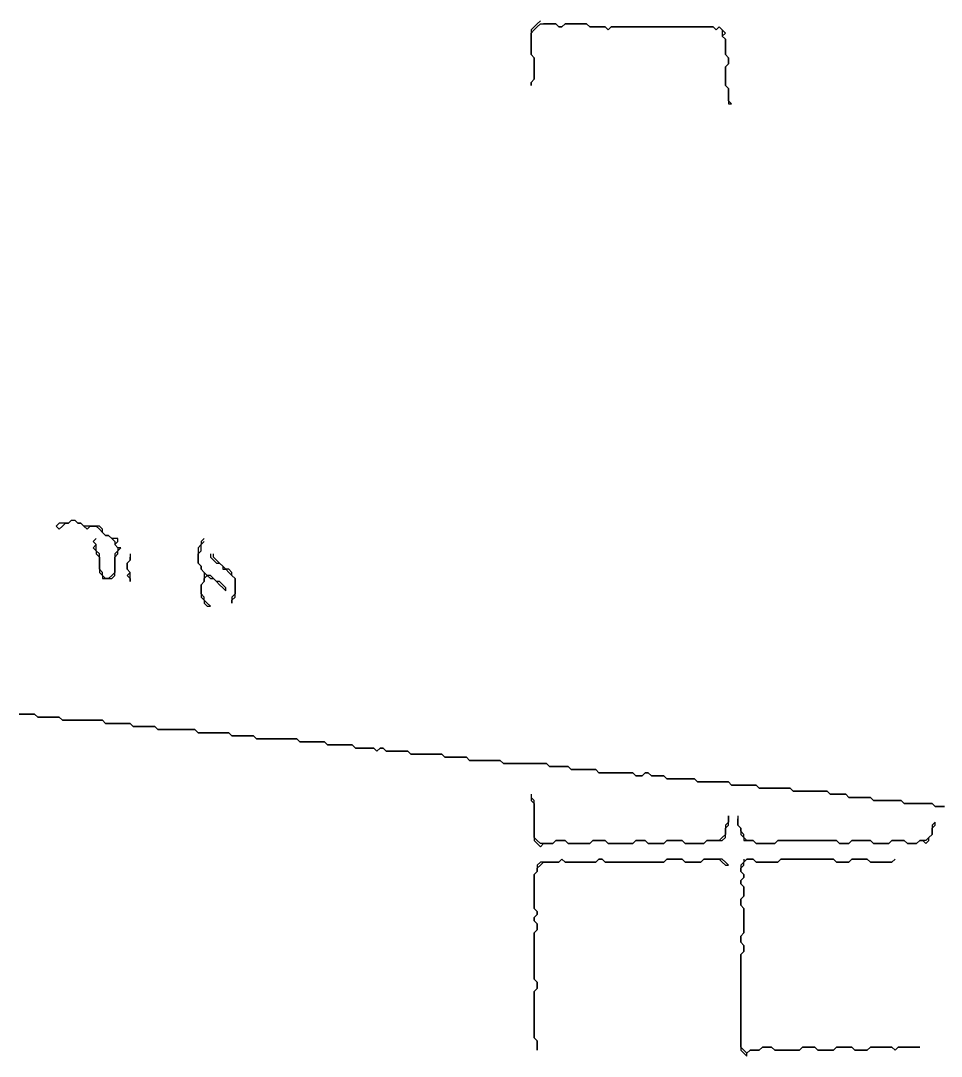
# Model space of a CAD drawing. Header units: metres. Extents: x 0 to 600, y 0 to 400.
# Drawn here: x 105.3 to 149.7, y 210.7 to 260.7 of the extents above; entities that cross this region are included whole.
import ezdxf

# ---------------------------------------------------------------- set-up
doc = ezdxf.new("R2010")
doc.units = ezdxf.units.M

msp = doc.modelspace()

# ---------------------------------------------------------------- linework, layer by layer
for points in [[(130.357, 260.714), (130.208, 260.565), (130.06, 260.417), (129.911, 260.268), (129.911, 260.119), (129.911, 259.97), (129.911, 259.821), (129.911, 259.673), (129.911, 259.524), (129.911, 259.375), (129.911, 259.226), (129.911, 259.077), (130.06, 258.929), (130.06, 258.78), (130.06, 258.631), (130.06, 258.482), (130.06, 258.333), (130.06, 258.185), (130.06, 258.036), (130.06, 257.887), (129.911, 257.738), (129.911, 257.589), (129.911, 257.738), (130.06, 257.887), (130.06, 258.036), (130.06, 258.185), (130.06, 258.333), (130.06, 258.482), (130.06, 258.631), (130.06, 258.78), (130.06, 258.929), (129.911, 259.077), (129.911, 259.226), (129.911, 259.375), (129.911, 259.524), (129.911, 259.673), (129.911, 259.821), (129.911, 259.97), (129.911, 260.119), (130.06, 260.268), (130.208, 260.417), (130.357, 260.565), (130.506, 260.565), (130.655, 260.565), (130.804, 260.565), (130.952, 260.565), (131.101, 260.565), (131.25, 260.417), (131.399, 260.417), (131.548, 260.565), (131.696, 260.565), (131.845, 260.565), (131.994, 260.565), (132.143, 260.565), (132.292, 260.565), (132.44, 260.565), (132.589, 260.565), (132.738, 260.417), (132.887, 260.417), (133.036, 260.417), (133.185, 260.417), (133.333, 260.417), (133.482, 260.417), (133.631, 260.268), (133.78, 260.417), (133.929, 260.417), (134.077, 260.417), (134.226, 260.417), (134.375, 260.417), (134.524, 260.417), (134.673, 260.417), (134.821, 260.417), (134.97, 260.417), (135.119, 260.417), (135.268, 260.417), (135.417, 260.417), (135.565, 260.417), (135.714, 260.417), (135.863, 260.417), (136.012, 260.417), (136.161, 260.417), (136.31, 260.417), (136.458, 260.417), (136.607, 260.417), (136.756, 260.417), (136.905, 260.417), (137.054, 260.417), (137.202, 260.417), (137.351, 260.417), (137.5, 260.417), (137.649, 260.417), (137.798, 260.417), (137.946, 260.417), (138.095, 260.417), (138.244, 260.417), (138.393, 260.417), (138.542, 260.417), (138.69, 260.417), (138.839, 260.268), (138.988, 260.417), (139.137, 260.268), (139.137, 260.119), (139.137, 259.97), (139.286, 259.821), (139.286, 259.673), (139.286, 259.524), (139.286, 259.375), (139.286, 259.226), (139.286, 259.077), (139.435, 258.929), (139.435, 258.78), (139.435, 258.631), (139.286, 258.482), (139.286, 258.333), (139.286, 258.185), (139.286, 258.036), (139.286, 257.887), (139.286, 257.738), (139.286, 257.589), (139.435, 257.44), (139.435, 257.292), (139.435, 257.143), (139.435, 256.994), (139.435, 256.845), (139.435, 256.696), (139.583, 256.696), (139.435, 256.845), (139.435, 256.994), (139.435, 257.143), (139.435, 257.292), (139.435, 257.44), (139.286, 257.589), (139.286, 257.738), (139.286, 257.887), (139.286, 258.036), (139.286, 258.185), (139.286, 258.333), (139.286, 258.482), (139.435, 258.631), (139.435, 258.78), (139.435, 258.929), (139.286, 259.077), (139.286, 259.226), (139.286, 259.375), (139.286, 259.524), (139.286, 259.673), (139.286, 259.821), (139.137, 259.97), (139.286, 260.119), (139.137, 260.268), (138.988, 260.417), (138.839, 260.268), (138.69, 260.417), (138.542, 260.417), (138.393, 260.417), (138.244, 260.417), (138.095, 260.417), (137.946, 260.417), (137.798, 260.417), (137.649, 260.417), (137.5, 260.417), (137.351, 260.417), (137.202, 260.417), (137.054, 260.417), (136.905, 260.417), (136.756, 260.417), (136.607, 260.417), (136.458, 260.417), (136.31, 260.417), (136.161, 260.417), (136.012, 260.417), (135.863, 260.417), (135.714, 260.417), (135.565, 260.417), (135.417, 260.417), (135.268, 260.417), (135.119, 260.417), (134.97, 260.417), (134.821, 260.417), (134.673, 260.417), (134.524, 260.417), (134.375, 260.417), (134.226, 260.417), (134.077, 260.417), (133.929, 260.417), (133.78, 260.417), (133.631, 260.268), (133.482, 260.417), (133.333, 260.417), (133.185, 260.417), (133.036, 260.417), (132.887, 260.417), (132.738, 260.417), (132.589, 260.565), (132.44, 260.565), (132.292, 260.565), (132.143, 260.565), (131.994, 260.565), (131.845, 260.565), (131.696, 260.565), (131.548, 260.565), (131.399, 260.417), (131.25, 260.417), (131.101, 260.565), (130.952, 260.565), (130.804, 260.565), (130.655, 260.565), (130.506, 260.565)], [(107.738, 236.607), (107.589, 236.458), (107.44, 236.458), (107.292, 236.458), (107.143, 236.458), (106.994, 236.31), (107.143, 236.161), (107.292, 236.31), (107.44, 236.458), (107.589, 236.458), (107.738, 236.607), (107.887, 236.607), (108.036, 236.458), (108.185, 236.458), (108.333, 236.31), (108.482, 236.161), (108.631, 236.31), (108.78, 236.31), (108.929, 236.31), (109.077, 236.161), (109.226, 236.012), (109.375, 235.863), (109.524, 235.863), (109.673, 235.714), (109.821, 235.565), (109.821, 235.417), (109.97, 235.268), (109.97, 235.119), (109.821, 234.97), (109.821, 234.821), (109.821, 234.673), (109.821, 234.524), (109.821, 234.375), (109.821, 234.226), (109.821, 234.077), (109.673, 233.929), (109.524, 233.78), (109.375, 233.78), (109.226, 233.929), (109.226, 234.077), (109.077, 234.226), (109.077, 234.375), (109.077, 234.524), (109.077, 234.673), (109.077, 234.821), (109.077, 234.97), (108.929, 235.119), (108.929, 235.268), (108.929, 235.417), (108.78, 235.565), (108.929, 235.714), (108.78, 235.565), (108.929, 235.417), (108.78, 235.268), (108.929, 235.119), (108.929, 234.97), (109.077, 234.821), (109.077, 234.673), (109.077, 234.524), (109.077, 234.375), (109.077, 234.226), (109.077, 234.077), (109.226, 233.929), (109.226, 233.78), (109.375, 233.78), (109.524, 233.78), (109.673, 233.78), (109.821, 233.929), (109.821, 234.077), (109.821, 234.226), (109.821, 234.375), (109.821, 234.524), (109.821, 234.673), (109.821, 234.821), (109.97, 234.97), (109.97, 235.119), (110.119, 235.268), (109.97, 235.268), (109.821, 235.417), (109.97, 235.565), (109.97, 235.714), (109.821, 235.714), (109.673, 235.714), (109.524, 235.863), (109.375, 235.863), (109.226, 236.012), (109.226, 236.161), (109.077, 236.31), (108.929, 236.31), (108.78, 236.31), (108.631, 236.31), (108.482, 236.31), (108.333, 236.31), (108.185, 236.458), (108.036, 236.458), (107.887, 236.607)], [(114.137, 235.714), (113.988, 235.565), (113.988, 235.417), (113.839, 235.268), (113.839, 235.119), (113.839, 234.97), (113.839, 234.821), (113.839, 234.673), (113.839, 234.524), (113.988, 234.375), (113.988, 234.226), (114.137, 234.077), (114.137, 233.929), (114.137, 233.78), (114.137, 233.631), (113.988, 233.482), (113.988, 233.333), (113.988, 233.185), (113.988, 233.036), (113.988, 232.887), (114.137, 232.738), (114.137, 232.589), (114.286, 232.44), (114.435, 232.44), (114.286, 232.589), (114.137, 232.738), (114.137, 232.887), (113.988, 233.036), (113.988, 233.185), (113.988, 233.333), (113.988, 233.482), (114.137, 233.631), (114.137, 233.78), (114.286, 233.929), (114.435, 233.78), (114.583, 233.78), (114.732, 233.631), (114.881, 233.482), (115.03, 233.333), (115.179, 233.185), (115.179, 233.333), (115.03, 233.482), (114.881, 233.631), (114.732, 233.631), (114.583, 233.78), (114.435, 233.929), (114.286, 233.929), (114.137, 234.077), (113.988, 234.226), (113.988, 234.375), (113.839, 234.524), (113.839, 234.673), (113.839, 234.821), (113.839, 234.97), (113.988, 235.119), (113.988, 235.268), (113.988, 235.417), (114.137, 235.565)], [(110.565, 234.97), (110.565, 234.821), (110.565, 234.673), (110.417, 234.524), (110.417, 234.375), (110.417, 234.226), (110.565, 234.077), (110.417, 233.929), (110.565, 233.78), (110.565, 233.631), (110.565, 233.78), (110.565, 233.929), (110.565, 234.077), (110.417, 234.226), (110.417, 234.375), (110.417, 234.524), (110.565, 234.673), (110.565, 234.821)], [(114.435, 234.97), (114.435, 234.821), (114.583, 234.673), (114.732, 234.524), (114.881, 234.524), (115.03, 234.375), (115.03, 234.226), (115.179, 234.226), (115.327, 234.077), (115.476, 233.929), (115.625, 233.78), (115.625, 233.631), (115.625, 233.482), (115.625, 233.333), (115.625, 233.185), (115.625, 233.036), (115.476, 232.887), (115.476, 232.738), (115.476, 232.589), (115.476, 232.738), (115.625, 232.887), (115.625, 233.036), (115.625, 233.185), (115.625, 233.333), (115.625, 233.482), (115.625, 233.631), (115.625, 233.78), (115.476, 233.929), (115.476, 234.077), (115.327, 234.226), (115.179, 234.226), (115.03, 234.375), (114.881, 234.524), (114.732, 234.673), (114.583, 234.821), (114.583, 234.97)], [(105.208, 227.232), (105.357, 227.232), (105.506, 227.232), (105.655, 227.232), (105.804, 227.232), (105.952, 227.232), (106.101, 227.083), (106.25, 227.083), (106.399, 227.083), (106.548, 227.083), (106.696, 227.083), (106.845, 227.083), (106.994, 227.083), (107.143, 227.083), (107.292, 226.935), (107.44, 226.935), (107.589, 226.935), (107.738, 226.935), (107.887, 226.935), (108.036, 226.935), (108.185, 226.935), (108.333, 226.935), (108.482, 226.935), (108.631, 226.935), (108.78, 226.935), (108.929, 226.935), (109.077, 226.935), (109.226, 226.935), (109.375, 226.786), (109.524, 226.786), (109.673, 226.786), (109.821, 226.786), (109.97, 226.786), (110.119, 226.786), (110.268, 226.786), (110.417, 226.786), (110.565, 226.786), (110.714, 226.637), (110.863, 226.637), (111.012, 226.637), (111.161, 226.637), (111.31, 226.637), (111.458, 226.637), (111.607, 226.637), (111.756, 226.637), (111.905, 226.488), (112.054, 226.488), (112.202, 226.488), (112.351, 226.488), (112.5, 226.488), (112.649, 226.488), (112.798, 226.488), (112.946, 226.488), (113.095, 226.488), (113.244, 226.488), (113.393, 226.488), (113.542, 226.488), (113.69, 226.488), (113.839, 226.339), (113.988, 226.339), (114.137, 226.339), (114.286, 226.339), (114.435, 226.339), (114.583, 226.339), (114.732, 226.339), (114.881, 226.339), (115.03, 226.339), (115.179, 226.339), (115.327, 226.339), (115.476, 226.19), (115.625, 226.19), (115.774, 226.19), (115.923, 226.19), (116.071, 226.19), (116.22, 226.19), (116.369, 226.19), (116.518, 226.19), (116.667, 226.042), (116.815, 226.042), (116.964, 226.042), (117.113, 226.042), (117.262, 226.042), (117.411, 226.042), (117.56, 226.042), (117.708, 226.042), (117.857, 226.042), (118.006, 226.042), (118.155, 226.042), (118.304, 226.042), (118.452, 226.042), (118.601, 226.042), (118.75, 225.893), (118.899, 225.893), (119.048, 225.893), (119.196, 225.893), (119.345, 225.893), (119.494, 225.893), (119.643, 225.893), (119.792, 225.893), (119.94, 225.893), (120.089, 225.744), (120.238, 225.744), (120.387, 225.744), (120.536, 225.744), (120.685, 225.744), (120.833, 225.744), (120.982, 225.744), (121.131, 225.744), (121.28, 225.744), (121.429, 225.595), (121.577, 225.595), (121.726, 225.595), (121.875, 225.595), (122.024, 225.595), (122.173, 225.595), (122.321, 225.595), (122.47, 225.446), (122.619, 225.595), (122.768, 225.595), (122.917, 225.446), (123.065, 225.446), (123.214, 225.446), (123.363, 225.446), (123.512, 225.446), (123.661, 225.446), (123.81, 225.446), (123.958, 225.446), (124.107, 225.298), (124.256, 225.298), (124.405, 225.298), (124.554, 225.298), (124.702, 225.298), (124.851, 225.298), (125, 225.298), (125.149, 225.298), (125.298, 225.298), (125.446, 225.298), (125.595, 225.298), (125.744, 225.149), (125.893, 225.149), (126.042, 225.149), (126.19, 225.149), (126.339, 225.149), (126.488, 225.149), (126.637, 225.149), (126.786, 225.149), (126.935, 225), (127.083, 225), (127.232, 225), (127.381, 225), (127.53, 225), (127.679, 225), (127.827, 225), (127.976, 225), (128.125, 225), (128.274, 225), (128.423, 225), (128.571, 224.851), (128.72, 224.851), (128.869, 224.851), (129.018, 224.851), (129.167, 224.851), (129.315, 224.851), (129.464, 224.851), (129.613, 224.851), (129.762, 224.851), (129.911, 224.851), (130.06, 224.851), (130.208, 224.851), (130.357, 224.851), (130.506, 224.851), (130.655, 224.851), (130.804, 224.702), (130.952, 224.702), (131.101, 224.702), (131.25, 224.702), (131.399, 224.702), (131.548, 224.702), (131.696, 224.702), (131.845, 224.554), (131.994, 224.554), (132.143, 224.554), (132.292, 224.554), (132.44, 224.554), (132.589, 224.554), (132.738, 224.554), (132.887, 224.554), (133.036, 224.554), (133.185, 224.405), (133.333, 224.405), (133.482, 224.405), (133.631, 224.405), (133.78, 224.405), (133.929, 224.405), (134.077, 224.405), (134.226, 224.405), (134.375, 224.405), (134.524, 224.405), (134.673, 224.405), (134.821, 224.405), (134.97, 224.256), (135.119, 224.256), (135.268, 224.256), (135.417, 224.405), (135.565, 224.405), (135.714, 224.256), (135.863, 224.256), (136.012, 224.256), (136.161, 224.256), (136.31, 224.256), (136.458, 224.107), (136.607, 224.107), (136.756, 224.107), (136.905, 224.107), (137.054, 224.107), (137.202, 224.107), (137.351, 224.107), (137.5, 224.107), (137.649, 224.107), (137.798, 224.107), (137.946, 223.958), (138.095, 223.958), (138.244, 223.958), (138.393, 223.958), (138.542, 223.958), (138.69, 223.958), (138.839, 223.958), (138.988, 223.958), (139.137, 223.958), (139.286, 223.958), (139.435, 223.958), (139.583, 223.81), (139.732, 223.81), (139.881, 223.81), (140.03, 223.81), (140.179, 223.81), (140.327, 223.81), (140.476, 223.81), (140.625, 223.81), (140.774, 223.81), (140.923, 223.661), (141.071, 223.661), (141.22, 223.661), (141.369, 223.661), (141.518, 223.661), (141.667, 223.661), (141.815, 223.661), (141.964, 223.661), (142.113, 223.661), (142.262, 223.661), (142.411, 223.661), (142.56, 223.512), (142.708, 223.512), (142.857, 223.512), (143.006, 223.512), (143.155, 223.512), (143.304, 223.512), (143.452, 223.512), (143.601, 223.512), (143.75, 223.512), (143.899, 223.512), (144.048, 223.512), (144.196, 223.512), (144.345, 223.363), (144.494, 223.363), (144.643, 223.363), (144.792, 223.363), (144.94, 223.363), (145.089, 223.363), (145.238, 223.214), (145.387, 223.214), (145.536, 223.214), (145.685, 223.214), (145.833, 223.214), (145.982, 223.214), (146.131, 223.214), (146.28, 223.214), (146.429, 223.065), (146.577, 223.065), (146.726, 223.065), (146.875, 223.065), (147.024, 223.065), (147.173, 223.065), (147.321, 223.065), (147.47, 223.065), (147.619, 223.065), (147.768, 223.065), (147.917, 222.917), (148.065, 222.917), (148.214, 222.917), (148.363, 222.917), (148.512, 222.917), (148.661, 222.917), (148.81, 222.917), (148.958, 222.917), (149.107, 222.917), (149.256, 222.917), (149.405, 222.768), (149.554, 222.768), (149.702, 222.768), (149.851, 222.768)], [(149.851, 222.768), (149.702, 222.768), (149.554, 222.768), (149.405, 222.768), (149.256, 222.917), (149.107, 222.917), (148.958, 222.917), (148.81, 222.917), (148.661, 222.917), (148.512, 222.917), (148.363, 222.917), (148.214, 222.917), (148.065, 222.917), (147.917, 222.917), (147.768, 223.065), (147.619, 223.065), (147.47, 223.065), (147.321, 223.065), (147.173, 223.065), (147.024, 223.065), (146.875, 223.065), (146.726, 223.065), (146.577, 223.065), (146.429, 223.065), (146.28, 223.214), (146.131, 223.214), (145.982, 223.214), (145.833, 223.214), (145.685, 223.214), (145.536, 223.214), (145.387, 223.214), (145.238, 223.214), (145.089, 223.363), (144.94, 223.363), (144.792, 223.363), (144.643, 223.363), (144.494, 223.363), (144.345, 223.363), (144.196, 223.512), (144.048, 223.512), (143.899, 223.512), (143.75, 223.512), (143.601, 223.512), (143.452, 223.512), (143.304, 223.512), (143.155, 223.512), (143.006, 223.512), (142.857, 223.512), (142.708, 223.512), (142.56, 223.512), (142.411, 223.661), (142.262, 223.661), (142.113, 223.661), (141.964, 223.661), (141.815, 223.661), (141.667, 223.661), (141.518, 223.661), (141.369, 223.661), (141.22, 223.661), (141.071, 223.661), (140.923, 223.661), (140.774, 223.81), (140.625, 223.81), (140.476, 223.81), (140.327, 223.81), (140.179, 223.81), (140.03, 223.81), (139.881, 223.81), (139.732, 223.81), (139.583, 223.81), (139.435, 223.958), (139.286, 223.958), (139.137, 223.958), (138.988, 223.958), (138.839, 223.958), (138.69, 223.958), (138.542, 223.958), (138.393, 223.958), (138.244, 223.958), (138.095, 223.958), (137.946, 223.958), (137.798, 224.107), (137.649, 224.107), (137.5, 224.107), (137.351, 224.107), (137.202, 224.107), (137.054, 224.107), (136.905, 224.107), (136.756, 224.107), (136.607, 224.107), (136.458, 224.107), (136.31, 224.256), (136.161, 224.256), (136.012, 224.256), (135.863, 224.256), (135.714, 224.256), (135.565, 224.405), (135.417, 224.405), (135.268, 224.256), (135.119, 224.256), (134.97, 224.256), (134.821, 224.405), (134.673, 224.405), (134.524, 224.405), (134.375, 224.405), (134.226, 224.405), (134.077, 224.405), (133.929, 224.405), (133.78, 224.405), (133.631, 224.405), (133.482, 224.405), (133.333, 224.405), (133.185, 224.405), (133.036, 224.554), (132.887, 224.554), (132.738, 224.554), (132.589, 224.554), (132.44, 224.554), (132.292, 224.554), (132.143, 224.554), (131.994, 224.554), (131.845, 224.554), (131.696, 224.702), (131.548, 224.702), (131.399, 224.702), (131.25, 224.702), (131.101, 224.702), (130.952, 224.702), (130.804, 224.702), (130.655, 224.851), (130.506, 224.851), (130.357, 224.851), (130.208, 224.851), (130.06, 224.851), (129.911, 224.851), (129.762, 224.851), (129.613, 224.851), (129.464, 224.851), (129.315, 224.851), (129.167, 224.851), (129.018, 224.851), (128.869, 224.851), (128.72, 224.851), (128.571, 224.851), (128.423, 225), (128.274, 225), (128.125, 225), (127.976, 225), (127.827, 225), (127.679, 225), (127.53, 225), (127.381, 225), (127.232, 225), (127.083, 225), (126.935, 225), (126.786, 225.149), (126.637, 225.149), (126.488, 225.149), (126.339, 225.149), (126.19, 225.149), (126.042, 225.149), (125.893, 225.149), (125.744, 225.149), (125.595, 225.298), (125.446, 225.298), (125.298, 225.298), (125.149, 225.298), (125, 225.298), (124.851, 225.298), (124.702, 225.298), (124.554, 225.298), (124.405, 225.298), (124.256, 225.298), (124.107, 225.298), (123.958, 225.446), (123.81, 225.446), (123.661, 225.446), (123.512, 225.446), (123.363, 225.446), (123.214, 225.446), (123.065, 225.446), (122.917, 225.446), (122.768, 225.595), (122.619, 225.595), (122.47, 225.446), (122.321, 225.595), (122.173, 225.595), (122.024, 225.595), (121.875, 225.595), (121.726, 225.595), (121.577, 225.595), (121.429, 225.595), (121.28, 225.744), (121.131, 225.744), (120.982, 225.744), (120.833, 225.744), (120.685, 225.744), (120.536, 225.744), (120.387, 225.744), (120.238, 225.744), (120.089, 225.744), (119.94, 225.893), (119.792, 225.893), (119.643, 225.893), (119.494, 225.893), (119.345, 225.893), (119.196, 225.893), (119.048, 225.893), (118.899, 225.893), (118.75, 225.893), (118.601, 226.042), (118.452, 226.042), (118.304, 226.042), (118.155, 226.042), (118.006, 226.042), (117.857, 226.042), (117.708, 226.042), (117.56, 226.042), (117.411, 226.042), (117.262, 226.042), (117.113, 226.042), (116.964, 226.042), (116.815, 226.042), (116.667, 226.042), (116.518, 226.19), (116.369, 226.19), (116.22, 226.19), (116.071, 226.19), (115.923, 226.19), (115.774, 226.19), (115.625, 226.19), (115.476, 226.19), (115.327, 226.339), (115.179, 226.339), (115.03, 226.339), (114.881, 226.339), (114.732, 226.339), (114.583, 226.339), (114.435, 226.339), (114.286, 226.339), (114.137, 226.339), (113.988, 226.339), (113.839, 226.339), (113.69, 226.488), (113.542, 226.488), (113.393, 226.488), (113.244, 226.488), (113.095, 226.488), (112.946, 226.488), (112.798, 226.488), (112.649, 226.488), (112.5, 226.488), (112.351, 226.488), (112.202, 226.488), (112.054, 226.488), (111.905, 226.488), (111.756, 226.637), (111.607, 226.637), (111.458, 226.637), (111.31, 226.637), (111.161, 226.637), (111.012, 226.637), (110.863, 226.637), (110.714, 226.637), (110.565, 226.786), (110.417, 226.786), (110.268, 226.786), (110.119, 226.786), (109.97, 226.786), (109.821, 226.786), (109.673, 226.786), (109.524, 226.786), (109.375, 226.786), (109.226, 226.935), (109.077, 226.935), (108.929, 226.935), (108.78, 226.935), (108.631, 226.935), (108.482, 226.935), (108.333, 226.935), (108.185, 226.935), (108.036, 226.935), (107.887, 226.935), (107.738, 226.935), (107.589, 226.935), (107.44, 226.935), (107.292, 226.935), (107.143, 227.083), (106.994, 227.083), (106.845, 227.083), (106.696, 227.083), (106.548, 227.083), (106.399, 227.083), (106.25, 227.083), (106.101, 227.083), (105.952, 227.232), (105.804, 227.232), (105.655, 227.232), (105.506, 227.232), (105.357, 227.232), (105.208, 227.232)], [(129.911, 223.363), (129.911, 223.214), (129.911, 223.065), (130.06, 222.917), (130.06, 222.768), (130.06, 222.619), (130.06, 222.47), (130.06, 222.321), (130.06, 222.173), (130.06, 222.024), (130.06, 221.875), (130.06, 221.726), (130.06, 221.577), (130.06, 221.429), (130.06, 221.28), (130.06, 221.131), (130.208, 220.982), (130.357, 220.833), (130.506, 220.982), (130.655, 220.982), (130.804, 220.982), (130.952, 220.982), (131.101, 221.131), (131.25, 221.131), (131.399, 221.131), (131.548, 221.131), (131.696, 220.982), (131.845, 220.982), (131.994, 220.982), (132.143, 220.982), (132.292, 220.982), (132.44, 220.982), (132.589, 220.982), (132.738, 220.982), (132.887, 221.131), (133.036, 221.131), (133.185, 221.131), (133.333, 221.131), (133.482, 221.131), (133.631, 220.982), (133.78, 220.982), (133.929, 220.982), (134.077, 220.982), (134.226, 220.982), (134.375, 220.982), (134.524, 220.982), (134.673, 220.982), (134.821, 220.982), (134.97, 221.131), (135.119, 221.131), (135.268, 221.131), (135.417, 221.131), (135.565, 220.982), (135.714, 220.982), (135.863, 220.982), (136.012, 220.982), (136.161, 220.982), (136.31, 220.982), (136.458, 221.131), (136.607, 221.131), (136.756, 221.131), (136.905, 221.131), (137.054, 221.131), (137.202, 221.131), (137.351, 220.982), (137.5, 220.982), (137.649, 220.982), (137.798, 220.982), (137.946, 220.982), (138.095, 220.982), (138.244, 220.982), (138.393, 221.131), (138.542, 221.131), (138.69, 221.131), (138.839, 221.131), (138.988, 221.131), (139.137, 221.131), (139.286, 221.28), (139.286, 221.429), (139.286, 221.577), (139.286, 221.726), (139.435, 221.875), (139.435, 222.024), (139.435, 222.173), (139.435, 222.321), (139.435, 222.173), (139.435, 222.024), (139.286, 221.875), (139.286, 221.726), (139.286, 221.577), (139.286, 221.429), (139.137, 221.28), (138.988, 221.131), (138.839, 221.131), (138.69, 221.131), (138.542, 221.131), (138.393, 221.131), (138.244, 220.982), (138.095, 220.982), (137.946, 220.982), (137.798, 220.982), (137.649, 220.982), (137.5, 220.982), (137.351, 220.982), (137.202, 221.131), (137.054, 221.131), (136.905, 221.131), (136.756, 221.131), (136.607, 221.131), (136.458, 221.131), (136.31, 220.982), (136.161, 220.982), (136.012, 220.982), (135.863, 220.982), (135.714, 220.982), (135.565, 220.982), (135.417, 221.131), (135.268, 221.131), (135.119, 221.131), (134.97, 221.131), (134.821, 220.982), (134.673, 220.982), (134.524, 220.982), (134.375, 220.982), (134.226, 220.982), (134.077, 220.982), (133.929, 220.982), (133.78, 220.982), (133.631, 220.982), (133.482, 221.131), (133.333, 221.131), (133.185, 221.131), (133.036, 221.131), (132.887, 221.131), (132.738, 220.982), (132.589, 220.982), (132.44, 220.982), (132.292, 220.982), (132.143, 220.982), (131.994, 220.982), (131.845, 220.982), (131.696, 220.982), (131.548, 221.131), (131.399, 221.131), (131.25, 221.131), (131.101, 221.131), (130.952, 220.982), (130.804, 220.982), (130.655, 220.982), (130.506, 220.982), (130.357, 220.982), (130.208, 221.131), (130.06, 221.28), (130.06, 221.429), (130.06, 221.577), (130.06, 221.726), (130.06, 221.875), (130.06, 222.024), (130.06, 222.173), (130.06, 222.321), (130.06, 222.47), (130.06, 222.619), (130.06, 222.768), (130.06, 222.917), (130.06, 223.065), (129.911, 223.214)], [(139.881, 222.321), (139.881, 222.173), (139.881, 222.024), (139.881, 221.875), (140.03, 221.726), (140.03, 221.577), (140.03, 221.429), (140.179, 221.28), (140.179, 221.131), (140.327, 221.131), (140.476, 221.131), (140.625, 221.131), (140.774, 220.982), (140.923, 220.982), (141.071, 220.982), (141.22, 220.982), (141.369, 220.982), (141.518, 220.982), (141.667, 220.982), (141.815, 221.131), (141.964, 221.131), (142.113, 221.131), (142.262, 221.131), (142.411, 221.131), (142.56, 221.131), (142.708, 221.131), (142.857, 221.131), (143.006, 221.131), (143.155, 221.131), (143.304, 221.131), (143.452, 221.131), (143.601, 221.131), (143.75, 221.131), (143.899, 221.131), (144.048, 221.131), (144.196, 221.131), (144.345, 221.131), (144.494, 221.131), (144.643, 221.131), (144.792, 220.982), (144.94, 220.982), (145.089, 220.982), (145.238, 220.982), (145.387, 221.131), (145.536, 221.131), (145.685, 221.131), (145.833, 221.131), (145.982, 221.131), (146.131, 221.131), (146.28, 221.131), (146.429, 220.982), (146.577, 220.982), (146.726, 220.982), (146.875, 220.982), (147.024, 220.982), (147.173, 220.982), (147.321, 221.131), (147.47, 221.131), (147.619, 221.131), (147.768, 221.131), (147.917, 221.131), (148.065, 220.982), (148.214, 220.982), (148.363, 220.982), (148.512, 220.982), (148.661, 221.131), (148.81, 221.131), (148.958, 220.982), (149.107, 221.131), (149.107, 221.28), (149.256, 221.429), (149.256, 221.577), (149.256, 221.726), (149.405, 221.875), (149.405, 222.024), (149.256, 221.875), (149.256, 221.726), (149.256, 221.577), (149.256, 221.429), (149.107, 221.28), (148.958, 221.131), (148.81, 221.131), (148.661, 221.131), (148.512, 220.982), (148.363, 220.982), (148.214, 220.982), (148.065, 220.982), (147.917, 221.131), (147.768, 221.131), (147.619, 221.131), (147.47, 221.131), (147.321, 221.131), (147.173, 220.982), (147.024, 220.982), (146.875, 220.982), (146.726, 220.982), (146.577, 220.982), (146.429, 220.982), (146.28, 221.131), (146.131, 221.131), (145.982, 221.131), (145.833, 221.131), (145.685, 221.131), (145.536, 221.131), (145.387, 221.131), (145.238, 220.982), (145.089, 220.982), (144.94, 220.982), (144.792, 220.982), (144.643, 221.131), (144.494, 221.131), (144.345, 221.131), (144.196, 221.131), (144.048, 221.131), (143.899, 221.131), (143.75, 221.131), (143.601, 221.131), (143.452, 221.131), (143.304, 221.131), (143.155, 221.131), (143.006, 221.131), (142.857, 221.131), (142.708, 221.131), (142.56, 221.131), (142.411, 221.131), (142.262, 221.131), (142.113, 221.131), (141.964, 221.131), (141.815, 221.131), (141.667, 220.982), (141.518, 220.982), (141.369, 220.982), (141.22, 220.982), (141.071, 220.982), (140.923, 220.982), (140.774, 220.982), (140.625, 221.131), (140.476, 221.131), (140.327, 221.131), (140.179, 221.28), (140.179, 221.429), (140.03, 221.577), (140.03, 221.726), (139.881, 221.875), (139.881, 222.024), (139.881, 222.173)], [(131.399, 220.238), (131.25, 220.089), (131.101, 220.089), (130.952, 220.089), (130.804, 220.089), (130.655, 220.089), (130.506, 220.089), (130.357, 220.089), (130.208, 219.94), (130.208, 219.792), (130.208, 219.643), (130.06, 219.494), (130.06, 219.345), (130.06, 219.196), (130.06, 219.048), (130.06, 218.899), (130.06, 218.75), (130.06, 218.601), (130.06, 218.452), (130.06, 218.304), (130.06, 218.155), (130.06, 218.006), (130.06, 217.857), (130.208, 217.708), (130.208, 217.56), (130.06, 217.411), (130.06, 217.262), (130.208, 217.113), (130.208, 216.964), (130.208, 216.815), (130.06, 216.667), (130.06, 216.518), (130.06, 216.369), (130.06, 216.22), (130.06, 216.071), (130.06, 215.923), (130.06, 215.774), (130.06, 215.625), (130.06, 215.476), (130.06, 215.327), (130.06, 215.179), (130.06, 215.03), (130.06, 214.881), (130.06, 214.732), (130.06, 214.583), (130.06, 214.435), (130.208, 214.286), (130.208, 214.137), (130.208, 213.988), (130.06, 213.839), (130.06, 213.69), (130.06, 213.542), (130.06, 213.393), (130.06, 213.244), (130.06, 213.095), (130.06, 212.946), (130.06, 212.798), (130.06, 212.649), (130.06, 212.5), (130.06, 212.351), (130.06, 212.202), (130.06, 212.054), (130.06, 211.905), (130.06, 211.756), (130.06, 211.607), (130.208, 211.458), (130.208, 211.31), (130.208, 211.161), (130.208, 211.012), (130.208, 211.161), (130.208, 211.31), (130.208, 211.458), (130.06, 211.607), (130.06, 211.756), (130.06, 211.905), (130.06, 212.054), (130.06, 212.202), (130.06, 212.351), (130.06, 212.5), (130.06, 212.649), (130.06, 212.798), (130.06, 212.946), (130.06, 213.095), (130.06, 213.244), (130.06, 213.393), (130.06, 213.542), (130.06, 213.69), (130.06, 213.839), (130.208, 213.988), (130.208, 214.137), (130.208, 214.286), (130.06, 214.435), (130.06, 214.583), (130.06, 214.732), (130.06, 214.881), (130.06, 215.03), (130.06, 215.179), (130.06, 215.327), (130.06, 215.476), (130.06, 215.625), (130.06, 215.774), (130.06, 215.923), (130.06, 216.071), (130.06, 216.22), (130.06, 216.369), (130.06, 216.518), (130.06, 216.667), (130.208, 216.815), (130.208, 216.964), (130.208, 217.113), (130.06, 217.262), (130.06, 217.411), (130.208, 217.56), (130.208, 217.708), (130.06, 217.857), (130.06, 218.006), (130.06, 218.155), (130.06, 218.304), (130.06, 218.452), (130.06, 218.601), (130.06, 218.75), (130.06, 218.899), (130.06, 219.048), (130.06, 219.196), (130.06, 219.345), (130.06, 219.494), (130.208, 219.643), (130.208, 219.792), (130.357, 219.94), (130.506, 220.089), (130.655, 220.089), (130.804, 220.089), (130.952, 220.089), (131.101, 220.089), (131.25, 220.089), (131.399, 220.238), (131.548, 220.089), (131.696, 220.089), (131.845, 220.089), (131.994, 220.089), (132.143, 220.089), (132.292, 220.089), (132.44, 220.089), (132.589, 220.089), (132.738, 220.089), (132.887, 220.089), (133.036, 220.089), (133.185, 220.238), (133.333, 220.238), (133.482, 220.089), (133.631, 220.089), (133.78, 220.089), (133.929, 220.089), (134.077, 220.089), (134.226, 220.089), (134.375, 220.089), (134.524, 220.089), (134.673, 220.089), (134.821, 220.089), (134.97, 220.089), (135.119, 220.089), (135.268, 220.089), (135.417, 220.089), (135.565, 220.089), (135.714, 220.089), (135.863, 220.089), (136.012, 220.089), (136.161, 220.089), (136.31, 220.089), (136.458, 220.238), (136.607, 220.238), (136.756, 220.238), (136.905, 220.238), (137.054, 220.238), (137.202, 220.238), (137.351, 220.089), (137.5, 220.089), (137.649, 220.089), (137.798, 220.089), (137.946, 220.089), (138.095, 220.089), (138.244, 220.238), (138.393, 220.238), (138.542, 220.238), (138.69, 220.238), (138.839, 220.238), (138.988, 220.238), (139.137, 220.089), (139.286, 219.94), (139.435, 219.94), (139.286, 220.089), (139.137, 220.238), (138.988, 220.238), (138.839, 220.238), (138.69, 220.238), (138.542, 220.238), (138.393, 220.238), (138.244, 220.238), (138.095, 220.089), (137.946, 220.089), (137.798, 220.089), (137.649, 220.089), (137.5, 220.089), (137.351, 220.089), (137.202, 220.238), (137.054, 220.238), (136.905, 220.238), (136.756, 220.238), (136.607, 220.238), (136.458, 220.238), (136.31, 220.089), (136.161, 220.089), (136.012, 220.089), (135.863, 220.089), (135.714, 220.089), (135.565, 220.089), (135.417, 220.089), (135.268, 220.089), (135.119, 220.089), (134.97, 220.089), (134.821, 220.089), (134.673, 220.089), (134.524, 220.089), (134.375, 220.089), (134.226, 220.089), (134.077, 220.089), (133.929, 220.089), (133.78, 220.089), (133.631, 220.089), (133.482, 220.089), (133.333, 220.238), (133.185, 220.238), (133.036, 220.089), (132.887, 220.089), (132.738, 220.089), (132.589, 220.089), (132.44, 220.089), (132.292, 220.089), (132.143, 220.089), (131.994, 220.089), (131.845, 220.089), (131.696, 220.089), (131.548, 220.089)], [(140.179, 220.238), (140.179, 220.089), (140.03, 219.94), (140.03, 219.792), (140.03, 219.643), (140.179, 219.494), (140.179, 219.345), (140.03, 219.196), (140.03, 219.048), (140.179, 218.899), (140.179, 218.75), (140.179, 218.601), (140.179, 218.452), (140.03, 218.304), (140.03, 218.155), (140.03, 218.006), (140.179, 217.857), (140.179, 217.708), (140.179, 217.56), (140.179, 217.411), (140.179, 217.262), (140.179, 217.113), (140.179, 216.964), (140.179, 216.815), (140.179, 216.667), (140.03, 216.518), (140.03, 216.369), (140.03, 216.22), (140.179, 216.071), (140.179, 215.923), (140.179, 215.774), (140.03, 215.625), (140.03, 215.476), (140.03, 215.327), (140.03, 215.179), (140.03, 215.03), (140.03, 214.881), (140.03, 214.732), (140.03, 214.583), (140.03, 214.435), (140.03, 214.286), (140.03, 214.137), (140.03, 213.988), (140.03, 213.839), (140.03, 213.69), (140.03, 213.542), (140.03, 213.393), (140.03, 213.244), (140.03, 213.095), (140.03, 212.946), (140.03, 212.798), (140.03, 212.649), (140.03, 212.5), (140.03, 212.351), (140.03, 212.202), (140.03, 212.054), (140.03, 211.905), (140.03, 211.756), (140.03, 211.607), (140.03, 211.458), (140.03, 211.31), (140.03, 211.161), (140.03, 211.012), (140.179, 210.863), (140.327, 210.714), (140.327, 210.863), (140.476, 211.012), (140.625, 211.012), (140.774, 211.012), (140.923, 211.012), (141.071, 211.161), (141.22, 211.161), (141.369, 211.161), (141.518, 211.161), (141.667, 211.012), (141.815, 211.012), (141.964, 211.012), (142.113, 211.012), (142.262, 211.012), (142.411, 211.012), (142.56, 211.012), (142.708, 211.012), (142.857, 211.012), (143.006, 211.161), (143.155, 211.161), (143.304, 211.161), (143.452, 211.161), (143.601, 211.161), (143.75, 211.012), (143.899, 211.012), (144.048, 211.012), (144.196, 211.012), (144.345, 211.012), (144.494, 211.012), (144.643, 211.161), (144.792, 211.161), (144.94, 211.161), (145.089, 211.161), (145.238, 211.161), (145.387, 211.161), (145.536, 211.012), (145.685, 211.012), (145.833, 211.012), (145.982, 211.012), (146.131, 211.012), (146.28, 211.161), (146.429, 211.161), (146.577, 211.161), (146.726, 211.161), (146.875, 211.161), (147.024, 211.161), (147.173, 211.161), (147.321, 211.161), (147.47, 211.012), (147.619, 211.161), (147.768, 211.161), (147.917, 211.161), (148.065, 211.161), (148.214, 211.161), (148.363, 211.161), (148.512, 211.161), (148.661, 211.161), (148.512, 211.161), (148.363, 211.161), (148.214, 211.161), (148.065, 211.161), (147.917, 211.161), (147.768, 211.161), (147.619, 211.161), (147.47, 211.012), (147.321, 211.161), (147.173, 211.161), (147.024, 211.161), (146.875, 211.161), (146.726, 211.161), (146.577, 211.161), (146.429, 211.161), (146.28, 211.161), (146.131, 211.012), (145.982, 211.012), (145.833, 211.012), (145.685, 211.012), (145.536, 211.012), (145.387, 211.161), (145.238, 211.161), (145.089, 211.161), (144.94, 211.161), (144.792, 211.161), (144.643, 211.161), (144.494, 211.012), (144.345, 211.012), (144.196, 211.012), (144.048, 211.012), (143.899, 211.012), (143.75, 211.012), (143.601, 211.161), (143.452, 211.161), (143.304, 211.161), (143.155, 211.161), (143.006, 211.161), (142.857, 211.012), (142.708, 211.012), (142.56, 211.012), (142.411, 211.012), (142.262, 211.012), (142.113, 211.012), (141.964, 211.012), (141.815, 211.012), (141.667, 211.012), (141.518, 211.161), (141.369, 211.161), (141.22, 211.161), (141.071, 211.161), (140.923, 211.012), (140.774, 211.012), (140.625, 211.012), (140.476, 211.012), (140.327, 210.863), (140.179, 211.012), (140.03, 211.161), (140.03, 211.31), (140.03, 211.458), (140.03, 211.607), (140.03, 211.756), (140.03, 211.905), (140.03, 212.054), (140.03, 212.202), (140.03, 212.351), (140.03, 212.5), (140.03, 212.649), (140.03, 212.798), (140.03, 212.946), (140.03, 213.095), (140.03, 213.244), (140.03, 213.393), (140.03, 213.542), (140.03, 213.69), (140.03, 213.839), (140.03, 213.988), (140.03, 214.137), (140.03, 214.286), (140.03, 214.435), (140.03, 214.583), (140.03, 214.732), (140.03, 214.881), (140.03, 215.03), (140.03, 215.179), (140.03, 215.327), (140.03, 215.476), (140.03, 215.625), (140.179, 215.774), (140.179, 215.923), (140.179, 216.071), (140.03, 216.22), (140.03, 216.369), (140.03, 216.518), (140.179, 216.667), (140.179, 216.815), (140.179, 216.964), (140.179, 217.113), (140.179, 217.262), (140.179, 217.411), (140.179, 217.56), (140.179, 217.708), (140.179, 217.857), (140.03, 218.006), (140.03, 218.155), (140.03, 218.304), (140.179, 218.452), (140.179, 218.601), (140.179, 218.75), (140.179, 218.899), (140.03, 219.048), (140.03, 219.196), (140.179, 219.345), (140.179, 219.494), (140.03, 219.643), (140.03, 219.792), (140.179, 219.94), (140.179, 220.089), (140.327, 220.238), (140.476, 220.238), (140.625, 220.238), (140.774, 220.089), (140.923, 220.089), (141.071, 220.089), (141.22, 220.089), (141.369, 220.089), (141.518, 220.089), (141.667, 220.089), (141.815, 220.089), (141.964, 220.238), (142.113, 220.238), (142.262, 220.238), (142.411, 220.238), (142.56, 220.238), (142.708, 220.238), (142.857, 220.238), (143.006, 220.238), (143.155, 220.238), (143.304, 220.238), (143.452, 220.238), (143.601, 220.238), (143.75, 220.238), (143.899, 220.238), (144.048, 220.238), (144.196, 220.238), (144.345, 220.238), (144.494, 220.238), (144.643, 220.089), (144.792, 220.089), (144.94, 220.089), (145.089, 220.089), (145.238, 220.089), (145.387, 220.238), (145.536, 220.238), (145.685, 220.238), (145.833, 220.238), (145.982, 220.238), (146.131, 220.238), (146.28, 220.089), (146.429, 220.089), (146.577, 220.089), (146.726, 220.089), (146.875, 220.089), (147.024, 220.089), (147.173, 220.089), (147.321, 220.089), (147.47, 220.238), (147.321, 220.089), (147.173, 220.089), (147.024, 220.089), (146.875, 220.089), (146.726, 220.089), (146.577, 220.089), (146.429, 220.089), (146.28, 220.089), (146.131, 220.238), (145.982, 220.238), (145.833, 220.238), (145.685, 220.238), (145.536, 220.238), (145.387, 220.238), (145.238, 220.089), (145.089, 220.089), (144.94, 220.089), (144.792, 220.089), (144.643, 220.089), (144.494, 220.238), (144.345, 220.238), (144.196, 220.238), (144.048, 220.238), (143.899, 220.238), (143.75, 220.238), (143.601, 220.238), (143.452, 220.238), (143.304, 220.238), (143.155, 220.238), (143.006, 220.238), (142.857, 220.238), (142.708, 220.238), (142.56, 220.238), (142.411, 220.238), (142.262, 220.238), (142.113, 220.238), (141.964, 220.238), (141.815, 220.089), (141.667, 220.089), (141.518, 220.089), (141.369, 220.089), (141.22, 220.089), (141.071, 220.089), (140.923, 220.089), (140.774, 220.089), (140.625, 220.238), (140.476, 220.238), (140.327, 220.238)]]:
    msp.add_lwpolyline(points)

doc.saveas('drawing.dxf')
